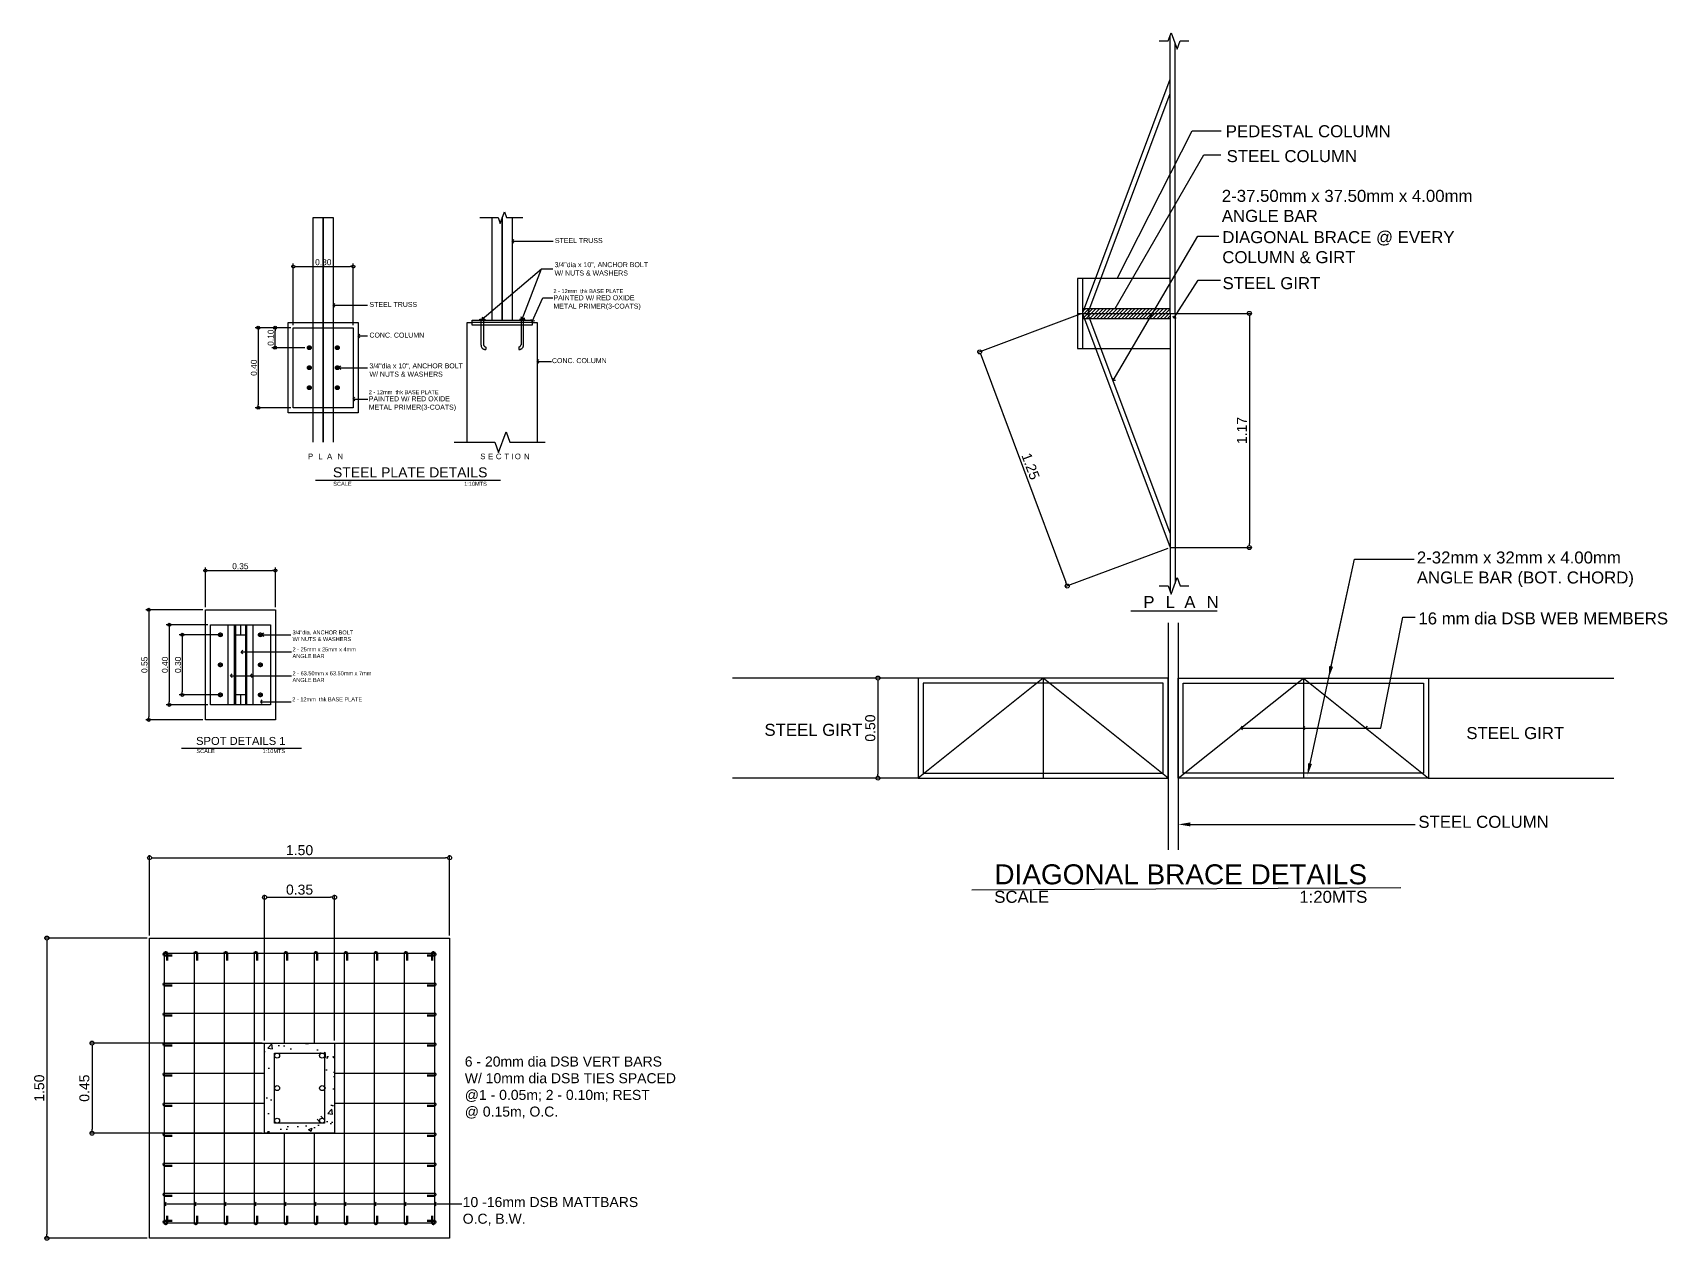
# Model space of a CAD drawing. Header units: inches. Extents: x -1369 to 1198, y -366 to 1398.
# Drawn here: x 24.79 to 32.96, y 95.15 to 101.18 of the extents above; entities that cross this region are included whole.
import ezdxf
from ezdxf import colors
from ezdxf.entities.mleader import LeaderData, LeaderLine
from ezdxf.math import Vec2, Vec3

# ---------------------------------------------------------------- set-up
doc = ezdxf.new("R2010")
doc.units = ezdxf.units.IN
doc.header["$MEASUREMENT"] = 0
doc.linetypes.add('HIDDEN', pattern=[0.375, 0.25, -0.125])
doc.layers.add('cent', color=3, linetype='Continuous')
doc.layers.add('dim', color=8, linetype='Continuous')
doc.styles.get("Standard").update_dxf_attribs({"font": 'arial.ttf'})
doc.dimstyles.new('10', dxfattribs={"dimtxt": 0.03, "dimasz": 0.015, "dimexe": 0.0155, "dimexo": 0.0125, "dimgap": 0.00625, "dimtad": 1, "dimzin": 0, "dimdsep": 46, "dimtxsty": 'Standard', "dimblk": 'DOTBLANK', "dimcen": 0.09, "dimclrd": 256, "dimclre": 256, "dimadec": 0, "dimazin": 0, "dimtfac": 1, "dimtix": 1, "dimtofl": 0, "dimtmove": 0, "dimatfit": 3, "dimfxl": 1, "dimtolj": 1, "dimtzin": 0, "dimlwd": -1, "dimlwe": -1, "dimarcsym": 0})
doc.dimstyles.new('20', dxfattribs={"dimtxt": 0.05, "dimasz": 0.02, "dimexe": 0.013, "dimexo": 0.0125, "dimgap": 0.0125, "dimtad": 1, "dimzin": 0, "dimdsep": 46, "dimtxsty": 'Standard', "dimblk": 'DOTBLANK', "dimcen": 0.09, "dimclrd": 256, "dimclre": 256, "dimadec": 0, "dimazin": 0, "dimtfac": 1, "dimtix": 1, "dimtofl": 0, "dimtmove": 0, "dimatfit": 3, "dimfxl": 1, "dimtolj": 1, "dimtzin": 0, "dimlwd": -1, "dimlwe": -1, "dimarcsym": 0})

# ---------------------------------------------------------------- blocks, each defined once
blk = doc.blocks.new('_DotBlank')
at = {"color": 0, "linetype": 'ByBlock', "lineweight": -2}
blk.add_line((-0.5, 0), (-1, 0), dxfattribs=at)
blk.add_circle((0, 0), 0.5, dxfattribs=at)
blk = doc.blocks.new('*D40')
at = {"layer": 'Defpoints', "color": 0, "transparency": 16777216}
for p in [(30.0375, 99.7768), (30.475, 98.6068), (29.9607, 98.4145)]:
    blk.add_point(p, dxfattribs=at)
at = {"layer": 'dim', "transparency": 16777216}
for p, q in [((30.0258, 99.7725), (29.511, 99.58)), ((29.5302, 99.5658), (29.9537, 98.4333)), ((30.4633, 98.6025), (29.9485, 98.41))]:
    blk.add_line(p, q, dxfattribs=at)
at = {"layer": 'dim', "transparency": 16777216, "xscale": 0.02, "yscale": 0.02, "zscale": 0.02}
for p, rotation in [((29.5232, 99.5845), 110.5023598012225), ((29.9607, 98.4145), 290.5023598012225)]:
    blk.add_blockref('_DotBlank', p, dxfattribs=dict(at, rotation=rotation))
at = {"layer": 'dim', "color": 0, "transparency": 16777216, "insert": (29.7776, 99.0128), "char_height": 0.05, "attachment_point": 5, "rotation": 290.50236}
blk.add_mtext('\\A1;1.25', dxfattribs=at)
blk = doc.blocks.new('*D41')
at = {"layer": 'Defpoints', "color": 0, "transparency": 16777216}
for p in [(30.4625, 99.7768), (30.4625, 98.6068), (30.8713, 98.6068)]:
    blk.add_point(p, dxfattribs=at)
at = {"layer": 'dim', "transparency": 16777216}
for p, q in [((30.475, 99.7768), (30.8843, 99.7768)), ((30.8713, 99.7568), (30.8713, 98.6268)), ((30.475, 98.6068), (30.8843, 98.6068))]:
    blk.add_line(p, q, dxfattribs=at)
at = {"layer": 'dim', "transparency": 16777216, "xscale": 0.02, "yscale": 0.02, "zscale": 0.02}
for p, rotation in [((30.8713, 99.7768), 90), ((30.8713, 98.6068), 270)]:
    blk.add_blockref('_DotBlank', p, dxfattribs=dict(at, rotation=rotation))
at = {"layer": 'dim', "color": 0, "transparency": 16777216, "insert": (30.8337, 99.1918), "char_height": 0.05, "attachment_point": 5, "rotation": 90}
blk.add_mtext('\\A1;1.17', dxfattribs=at)
blk = doc.blocks.new('*D42')
at = {"layer": 'Defpoints', "color": 0, "transparency": 16777216}
for p in [(29.216, 97.9549), (29.0142, 97.4549), (29.216, 97.4549)]:
    blk.add_point(p, dxfattribs=at)
at = {"layer": 'dim', "transparency": 16777216}
for p, q in [((29.2035, 97.9549), (29.0012, 97.9549)), ((29.0142, 97.9349), (29.0142, 97.4749)), ((29.2035, 97.4549), (29.0012, 97.4549))]:
    blk.add_line(p, q, dxfattribs=at)
at = {"layer": 'dim', "transparency": 16777216, "xscale": 0.02, "yscale": 0.02, "zscale": 0.02}
for p, rotation in [((29.0142, 97.9549), 90), ((29.0142, 97.4549), 270)]:
    blk.add_blockref('_DotBlank', p, dxfattribs=dict(at, rotation=rotation))
at = {"layer": 'dim', "color": 0, "transparency": 16777216, "insert": (28.9762, 97.7049), "char_height": 0.05, "attachment_point": 5, "rotation": 90}
blk.add_mtext('\\A1;0.50', dxfattribs=at)
blk = doc.blocks.new('*D426')
at = {"layer": 'Defpoints', "color": 0, "transparency": 16777216}
for p in [(25.6523, 98.296), (25.3696, 97.746), (25.6523, 97.746)]:
    blk.add_point(p, dxfattribs=at)
at = {"layer": 'dim', "transparency": 16777216}
for p, q in [((25.6398, 98.296), (25.3541, 98.296)), ((25.3696, 98.281), (25.3696, 97.761)), ((25.6398, 97.746), (25.3541, 97.746))]:
    blk.add_line(p, q, dxfattribs=at)
at = {"layer": 'dim', "transparency": 16777216, "xscale": 0.015, "yscale": 0.015, "zscale": 0.015}
for p, rotation in [((25.3696, 98.296), 90), ((25.3696, 97.746), 270)]:
    blk.add_blockref('_DotBlank', p, dxfattribs=dict(at, rotation=rotation))
at = {"layer": 'dim', "color": 0, "transparency": 16777216, "insert": (25.348, 98.021), "char_height": 0.03, "attachment_point": 5, "rotation": 90}
blk.add_mtext('\\A1;0.55', dxfattribs=at)
blk = doc.blocks.new('*D427')
at = {"layer": 'Defpoints', "color": 0, "transparency": 16777216}
for p in [(25.6773, 98.221), (25.4716, 97.821), (25.6773, 97.821)]:
    blk.add_point(p, dxfattribs=at)
at = {"layer": 'dim', "transparency": 16777216}
for p, q in [((25.6648, 98.221), (25.4561, 98.221)), ((25.4716, 98.206), (25.4716, 97.836)), ((25.6648, 97.821), (25.4561, 97.821))]:
    blk.add_line(p, q, dxfattribs=at)
at = {"layer": 'dim', "transparency": 16777216, "xscale": 0.015, "yscale": 0.015, "zscale": 0.015}
for p, rotation in [((25.4716, 98.221), 90), ((25.4716, 97.821), 270)]:
    blk.add_blockref('_DotBlank', p, dxfattribs=dict(at, rotation=rotation))
at = {"layer": 'dim', "color": 0, "transparency": 16777216, "insert": (25.4501, 98.021), "char_height": 0.03, "attachment_point": 5, "rotation": 90}
blk.add_mtext('\\A1;0.40', dxfattribs=at)
blk = doc.blocks.new('*D425')
at = {"layer": 'Defpoints', "color": 0, "transparency": 16777216}
for p in [(25.7273, 98.171), (25.537, 97.871), (25.7273, 97.871)]:
    blk.add_point(p, dxfattribs=at)
at = {"layer": 'dim', "transparency": 16777216}
for p, q in [((25.7148, 98.171), (25.5215, 98.171)), ((25.537, 98.156), (25.537, 97.886)), ((25.7148, 97.871), (25.5215, 97.871))]:
    blk.add_line(p, q, dxfattribs=at)
at = {"layer": 'dim', "transparency": 16777216, "xscale": 0.015, "yscale": 0.015, "zscale": 0.015}
for p, rotation in [((25.537, 98.171), 90), ((25.537, 97.871), 270)]:
    blk.add_blockref('_DotBlank', p, dxfattribs=dict(at, rotation=rotation))
at = {"layer": 'dim', "color": 0, "transparency": 16777216, "insert": (25.5155, 98.021), "char_height": 0.03, "attachment_point": 5, "rotation": 90}
blk.add_mtext('\\A1;0.30', dxfattribs=at)
blk = doc.blocks.new('*D428')
at = {"layer": 'Defpoints', "color": 0, "transparency": 16777216}
for p in [(26.0023, 98.4921), (25.6523, 98.296), (26.0023, 98.296)]:
    blk.add_point(p, dxfattribs=at)
at = {"layer": 'dim', "transparency": 16777216}
for p, q in [((25.6523, 98.3085), (25.6523, 98.5076)), ((25.6673, 98.4921), (25.9873, 98.4921)), ((26.0023, 98.3085), (26.0023, 98.5076))]:
    blk.add_line(p, q, dxfattribs=at)
at = {"layer": 'dim', "transparency": 16777216, "xscale": 0.015, "yscale": 0.015, "zscale": 0.015, "rotation": 180}
blk.add_blockref('_DotBlank', (25.6523, 98.4921), dxfattribs=at)
at = {"layer": 'dim', "transparency": 16777216, "xscale": 0.015, "yscale": 0.015, "zscale": 0.015}
blk.add_blockref('_DotBlank', (26.0023, 98.4921), dxfattribs=at)
at = {"layer": 'dim', "color": 0, "transparency": 16777216, "insert": (25.8273, 98.5136), "char_height": 0.03, "attachment_point": 5}
blk.add_mtext('\\A1;0.35', dxfattribs=at)
blk = doc.blocks.new('H')
at = {"lineweight": 50}
blk.add_line((15.1295, 122.9522), (15.1295, 122.9147), dxfattribs=at)
blk.add_arc((15.1232, 122.9508), 0.00641, 12.86782, 167.13218, dxfattribs=at)
blk = doc.blocks.new('*D471')
at = {"layer": 'Defpoints', "color": 0, "transparency": 16777216}
for p in [(26.8732, 97.0568), (25.3732, 96.656), (26.8732, 96.656)]:
    blk.add_point(p, dxfattribs=at)
at = {"layer": 'dim', "transparency": 16777216}
for p, q in [((25.3732, 96.6685), (25.3732, 97.0698)), ((25.3932, 97.0568), (26.8532, 97.0568)), ((26.8732, 96.6685), (26.8732, 97.0698))]:
    blk.add_line(p, q, dxfattribs=at)
at = {"layer": 'dim', "transparency": 16777216, "xscale": 0.02, "yscale": 0.02, "zscale": 0.02, "rotation": 180}
blk.add_blockref('_DotBlank', (25.3732, 97.0568), dxfattribs=at)
at = {"layer": 'dim', "transparency": 16777216, "xscale": 0.02, "yscale": 0.02, "zscale": 0.02}
blk.add_blockref('_DotBlank', (26.8732, 97.0568), dxfattribs=at)
at = {"layer": 'dim', "color": 0, "transparency": 16777216, "insert": (26.1232, 97.0948), "char_height": 0.05, "attachment_point": 5}
blk.add_mtext('\\A1;1.50', dxfattribs=at)
blk = doc.blocks.new('*D472')
at = {"layer": 'Defpoints', "color": 0, "transparency": 16777216}
for p in [(25.3732, 96.656), (24.86, 95.156), (25.3732, 95.156)]:
    blk.add_point(p, dxfattribs=at)
at = {"layer": 'dim', "transparency": 16777216}
for p, q in [((25.3607, 96.656), (24.847, 96.656)), ((24.86, 96.636), (24.86, 95.176)), ((25.3607, 95.156), (24.847, 95.156))]:
    blk.add_line(p, q, dxfattribs=at)
at = {"layer": 'dim', "transparency": 16777216, "xscale": 0.02, "yscale": 0.02, "zscale": 0.02}
for p, rotation in [((24.86, 96.656), 90), ((24.86, 95.156), 270)]:
    blk.add_blockref('_DotBlank', p, dxfattribs=dict(at, rotation=rotation))
at = {"layer": 'dim', "color": 0, "transparency": 16777216, "insert": (24.8219, 95.906), "char_height": 0.05, "attachment_point": 5, "rotation": 90}
blk.add_mtext('\\A1;1.50', dxfattribs=at)
blk = doc.blocks.new('*D473')
at = {"layer": 'Defpoints', "color": 0, "transparency": 16777216}
for p in [(26.2982, 96.8596), (25.9482, 96.131), (26.2982, 96.131)]:
    blk.add_point(p, dxfattribs=at)
at = {"layer": 'dim', "transparency": 16777216}
for p, q in [((25.9482, 96.1435), (25.9482, 96.8726)), ((25.9682, 96.8596), (26.2782, 96.8596)), ((26.2982, 96.1435), (26.2982, 96.8726))]:
    blk.add_line(p, q, dxfattribs=at)
at = {"layer": 'dim', "transparency": 16777216, "xscale": 0.02, "yscale": 0.02, "zscale": 0.02, "rotation": 180}
blk.add_blockref('_DotBlank', (25.9482, 96.8596), dxfattribs=at)
at = {"layer": 'dim', "transparency": 16777216, "xscale": 0.02, "yscale": 0.02, "zscale": 0.02}
blk.add_blockref('_DotBlank', (26.2982, 96.8596), dxfattribs=at)
at = {"layer": 'dim', "color": 0, "transparency": 16777216, "insert": (26.1232, 96.8976), "char_height": 0.05, "attachment_point": 5}
blk.add_mtext('\\A1;0.35', dxfattribs=at)
blk = doc.blocks.new('*D474')
at = {"layer": 'Defpoints', "color": 0, "transparency": 16777216}
for p in [(25.9482, 96.131), (25.0858, 95.681), (25.9482, 95.681)]:
    blk.add_point(p, dxfattribs=at)
at = {"layer": 'dim', "transparency": 16777216}
for p, q in [((25.9357, 96.131), (25.0728, 96.131)), ((25.0858, 96.111), (25.0858, 95.701)), ((25.9357, 95.681), (25.0728, 95.681))]:
    blk.add_line(p, q, dxfattribs=at)
at = {"layer": 'dim', "transparency": 16777216, "xscale": 0.02, "yscale": 0.02, "zscale": 0.02}
for p, rotation in [((25.0858, 96.131), 90), ((25.0858, 95.681), 270)]:
    blk.add_blockref('_DotBlank', p, dxfattribs=dict(at, rotation=rotation))
at = {"layer": 'dim', "color": 0, "transparency": 16777216, "insert": (25.0477, 95.906), "char_height": 0.05, "attachment_point": 5, "rotation": 90}
blk.add_mtext('\\A1;0.45', dxfattribs=at)
blk = doc.blocks.new('*D476')
at = {"layer": 'Defpoints', "color": 0, "transparency": 16777216}
for p in [(26.0918, 99.7054), (25.9165, 99.3054), (26.0918, 99.3054)]:
    blk.add_point(p, dxfattribs=at)
at = {"layer": 'dim', "transparency": 16777216}
for p, q in [((26.0793, 99.7054), (25.901, 99.7054)), ((25.9165, 99.6904), (25.9165, 99.3204)), ((26.0793, 99.3054), (25.901, 99.3054))]:
    blk.add_line(p, q, dxfattribs=at)
at = {"layer": 'dim', "transparency": 16777216, "xscale": 0.015, "yscale": 0.015, "zscale": 0.015}
for p, rotation in [((25.9165, 99.7054), 90), ((25.9165, 99.3054), 270)]:
    blk.add_blockref('_DotBlank', p, dxfattribs=dict(at, rotation=rotation))
at = {"layer": 'dim', "color": 0, "transparency": 16777216, "insert": (25.8949, 99.5054), "char_height": 0.03, "attachment_point": 5, "rotation": 90}
blk.add_mtext('\\A1;0.40', dxfattribs=at)
blk = doc.blocks.new('*D477')
at = {"layer": 'Defpoints', "color": 0, "transparency": 16777216}
for p in [(26.3918, 100.0108), (26.0918, 99.7054), (26.3918, 99.7054)]:
    blk.add_point(p, dxfattribs=at)
at = {"layer": 'dim', "transparency": 16777216}
for p, q in [((26.0918, 99.7179), (26.0918, 100.0263)), ((26.3918, 99.7179), (26.3918, 100.0263)), ((26.1068, 100.0108), (26.3768, 100.0108))]:
    blk.add_line(p, q, dxfattribs=at)
at = {"layer": 'dim', "transparency": 16777216, "xscale": 0.015, "yscale": 0.015, "zscale": 0.015, "rotation": 180}
blk.add_blockref('_DotBlank', (26.0918, 100.0108), dxfattribs=at)
at = {"layer": 'dim', "transparency": 16777216, "xscale": 0.015, "yscale": 0.015, "zscale": 0.015}
blk.add_blockref('_DotBlank', (26.3918, 100.0108), dxfattribs=at)
at = {"layer": 'dim', "color": 0, "transparency": 16777216, "insert": (26.2418, 100.0324), "char_height": 0.03, "attachment_point": 5}
blk.add_mtext('\\A1;0.30', dxfattribs=at)
blk = doc.blocks.new('*D478')
at = {"layer": 'Defpoints', "color": 0, "transparency": 16777216}
for p in [(26.0008, 99.7054), (26.0918, 99.7054), (26.1624, 99.6054)]:
    blk.add_point(p, dxfattribs=at)
at = {"layer": 'dim', "transparency": 16777216}
for p, q in [((26.0793, 99.7054), (25.9853, 99.7054)), ((26.0008, 99.6204), (26.0008, 99.6904)), ((26.1499, 99.6054), (25.9853, 99.6054))]:
    blk.add_line(p, q, dxfattribs=at)
at = {"layer": 'dim', "transparency": 16777216, "xscale": 0.015, "yscale": 0.015, "zscale": 0.015}
for p, rotation in [((26.0008, 99.7054), 90), ((26.0008, 99.6054), 270)]:
    blk.add_blockref('_DotBlank', p, dxfattribs=dict(at, rotation=rotation))
at = {"layer": 'dim', "color": 0, "transparency": 16777216, "insert": (25.9792, 99.6554), "char_height": 0.03, "attachment_point": 5, "rotation": 90}
blk.add_mtext('\\A1;0.10', dxfattribs=at)

msp = doc.modelspace()

# ---------------------------------------------------------------- hatches: boundary and pattern name
h = msp.add_hatch()
h.set_pattern_fill('ANSI31', color=3, scale=0.1)
h.set_pattern_definition([(45, (-0.712632, -0.525467), (-0.0088388348, 0.0088388348), [])])
h.paths.add_polyline_path([(30.3434, 99.8018), (30.0375, 99.8018), (30.0375, 99.7518), (30.3434, 99.7518)])
h.paths.add_polyline_path([(30.475, 99.8018), (30.3434, 99.8018), (30.3434, 99.7518), (30.475, 99.7518), (30.475, 99.7768)])
h.paths.add_polyline_path([(30.3976, 99.7518), (30.425, 99.7492), (30.3671, 99.7518), (30.3844, 99.7518)])
h = msp.add_hatch(color=256)
h.dxf.hatch_style = 1
edge = h.paths.add_edge_path()
edge.add_arc((26.1718, 99.6054), 0.00492, 0, 360)
h = msp.add_hatch(color=256)
h.dxf.hatch_style = 1
edge = h.paths.add_edge_path()
edge.add_arc((26.3118, 99.6054), 0.00492, 0, 360)
h = msp.add_hatch(color=256)
h.dxf.hatch_style = 1
edge = h.paths.add_edge_path()
edge.add_arc((26.1718, 99.5054), 0.00492, 0, 360)
h = msp.add_hatch(color=256)
h.dxf.hatch_style = 1
edge = h.paths.add_edge_path()
edge.add_arc((26.3118, 99.5054), 0.00492, 0, 360)
h = msp.add_hatch(color=256)
h.dxf.hatch_style = 1
edge = h.paths.add_edge_path()
edge.add_arc((26.1718, 99.4054), 0.00492, 0, 360)
h = msp.add_hatch(color=256)
h.dxf.hatch_style = 1
edge = h.paths.add_edge_path()
edge.add_arc((26.3118, 99.4054), 0.00492, 0, 360)
h = msp.add_hatch(color=256)
h.dxf.hatch_style = 1
edge = h.paths.add_edge_path()
edge.add_arc((25.7273, 98.171), 0.00492, 0, 360)
h = msp.add_hatch(color=256)
h.dxf.hatch_style = 1
edge = h.paths.add_edge_path()
edge.add_arc((25.9273, 98.171), 0.00492, 0, 360)
h = msp.add_hatch(color=256)
h.dxf.hatch_style = 1
edge = h.paths.add_edge_path()
edge.add_arc((25.7273, 98.021), 0.00492, 0, 360)
h = msp.add_hatch(color=256)
h.dxf.hatch_style = 1
edge = h.paths.add_edge_path()
edge.add_arc((25.9273, 98.021), 0.00492, 0, 360)
h = msp.add_hatch(color=256)
h.dxf.hatch_style = 1
edge = h.paths.add_edge_path()
edge.add_arc((25.7273, 97.871), 0.00492, 0, 360)
h = msp.add_hatch(color=256)
h.dxf.hatch_style = 1
edge = h.paths.add_edge_path()
edge.add_arc((25.9273, 97.871), 0.00492, 0, 360)
h = msp.add_hatch()
h.set_pattern_fill('AR-CONC', color=3, scale=0.025)
h.set_pattern_definition([(50, (0.31022, -0.96151), (0.17931505, -0.01568803), [0.01875, -0.20625]), (355, (0.31022, -0.9615), (-0.03468783, 0.18804803), [0.015, -0.165]), (100.45144, (0.32516, -0.96282), (0.1446272, 0.17236), [0.01593505, -0.17528553]), (46.1842, (0.31022, -0.9115), (0.26681033, -0.0413798), [0.028125, -0.309375]), (96.63564, (0.33245, -0.91496), (0.2336655, 0.24352965), [0.0239026, -0.26292844]), (351.18416, (0.31022, -0.9115), (0.2336655, 0.24352965), [0.0225, -0.2475]), (21, (0.33522, -0.92401), (0.14922676, -0.10065472), [0.01875, -0.20625]), (326, (0.33522, -0.924), (0.06082883, 0.1812875), [0.015, -0.165]), (71.45144, (0.34766, -0.9324), (0.2100556, 0.0806328), [0.01593505, -0.17528553]), (37.5, (0.31022, -0.96151), (0.003039964, 0.083223463), [0, -0.163, 0, -0.1675, 0, -0.165625]), (7.5, (0.31022, -0.96151), (0.065767384, 0.09860293), [0, -0.0955, 0, -0.15925, 0, -0.063125]), (327.5, (0.25447, -0.96151), (0.13345561, -0.00563872), [0, -0.0625, 0, -0.195, 0, -0.25875]), (317.5, (0.22947, -0.96151), (0.14579654, 0.02502625), [0, -0.08125, 0, -0.1295, 0, -0.18375])])
h.paths.add_polyline_path([(25.9482, 96.131), (25.9482, 95.681), (26.2982, 95.681), (26.2982, 96.131)])
h.paths.add_polyline_path([(26.2482, 96.081), (26.2482, 95.731), (25.9982, 95.731), (25.9982, 96.081)], flags=16)

# ---------------------------------------------------------------- linework, layer by layer
at = {"color": 1, "linetype": 'HIDDEN', "ltscale": 8}
for p, q in [((27.0303, 99.6174), (27.0303, 99.7424)), ((27.0428, 99.7424), (27.0428, 99.6203)), ((27.2303, 99.7424), (27.2303, 99.6203)), ((27.2428, 99.6174), (27.2428, 99.7384))]:
    msp.add_line(p, q, dxfattribs=at)
at = {"color": 7}
for p, q in [((25.4482, 96.581), (26.7982, 96.581)), ((25.4482, 95.231), (25.4482, 96.581)), ((25.5982, 95.231), (25.5982, 96.581)), ((25.7482, 95.231), (25.7482, 96.581)), ((25.8982, 95.231), (25.8982, 96.581)), ((26.0482, 96.131), (26.0482, 96.581)), ((26.1982, 96.131), (26.1982, 96.581)), ((26.3482, 95.231), (26.3482, 96.581)), ((26.4982, 95.231), (26.4982, 96.581)), ((26.6482, 95.231), (26.6482, 96.581)), ((26.7982, 96.581), (26.7982, 95.231)), ((25.4482, 96.431), (26.7982, 96.431)), ((25.4482, 96.281), (26.7982, 96.281)), ((25.4482, 96.131), (26.7982, 96.131)), ((25.4482, 95.981), (25.9482, 95.981)), ((26.2982, 95.981), (26.7982, 95.981)), ((25.4482, 95.831), (25.9482, 95.831)), ((26.2982, 95.831), (26.7982, 95.831)), ((25.4482, 95.681), (26.7982, 95.681)), ((26.0482, 95.231), (26.0482, 95.681)), ((26.1982, 95.231), (26.1982, 95.681)), ((25.4482, 95.531), (26.7982, 95.531)), ((25.4482, 95.381), (26.7982, 95.381)), ((26.7982, 95.231), (25.4482, 95.231))]:
    msp.add_line(p, q, dxfattribs=at)
at = {"color": 1, "linetype": 'Continuous'}
for points in [[(30.4199, 101.1378), (30.4651, 101.1378), (30.4801, 101.179), (30.5101, 101.0966), (30.5251, 101.1378), (30.5684, 101.1378)], [(30.4199, 98.4159), (30.4651, 98.4159), (30.4801, 98.3747), (30.5101, 98.4571), (30.5251, 98.4159), (30.5684, 98.4159)]]:
    msp.add_lwpolyline(points, dxfattribs=at)
for points in [[(30.475, 99.7768), (30.475, 101.165)], [(30.5, 99.7768), (30.5, 101.1244)], [(30.0375, 99.7768), (30.475, 100.9468)], [(30.0125, 99.7768), (30.475, 99.7768)], [(30.0375, 99.8018), (30.475, 99.8018)], [(30.0375, 99.8018), (30.0375, 99.7518)], [(30.0375, 99.7768), (30.475, 98.6068)], [(30.4375, 99.7768), (30.475, 99.7768)], [(30.475, 99.7768), (30.475, 98.3887)], [(30.5, 99.7768), (30.5, 98.4293)], [(30.0375, 99.7518), (30.475, 99.7518)], [(25.7648, 98.221), (25.7648, 97.821)], [(25.8023, 98.221), (25.8023, 97.821)], [(25.8523, 98.221), (25.8523, 97.821)], [(25.8898, 98.221), (25.8898, 97.821)], [(30.466, 98.23), (30.466, 97.0968)], [(30.516, 98.23), (30.516, 97.0968)], [(30.466, 97.9549), (29.216, 97.9549), (29.216, 97.4549), (30.466, 97.4549), (30.466, 97.9549)], [(30.466, 97.4549), (29.841, 97.9549), (29.216, 97.4549)], [(29.841, 97.9549), (29.841, 97.4549)], [(30.516, 97.9549), (31.766, 97.9549), (31.766, 97.4549), (30.516, 97.4549), (30.516, 97.9549)], [(30.516, 97.4549), (31.141, 97.9549), (31.766, 97.4549)], [(31.141, 97.9549), (31.141, 97.4549)]]:
    msp.add_lwpolyline(points)
at = {"color": 1}
for points in [[(30.475, 98.6782), (30.0642, 99.7768), (30.475, 100.8755)], [(27.194, 100.1278), (27.1865, 100.137), (27.194, 100.1461)], [(27.3327, 99.9986), (27.3893, 99.9986)], [(26.2993, 99.8084), (26.2918, 99.8175), (26.2993, 99.8266)], [(26.1918, 99.2804), (26.0668, 99.2804), (26.0668, 99.7304), (26.1918, 99.7304)], [(26.1918, 99.7304), (26.4168, 99.7304), (26.4168, 99.2804), (26.1918, 99.2804)], [(26.9615, 99.1331), (26.9615, 99.7304), (26.9865, 99.7304)], [(27.0474, 99.7441), (27.0365, 99.7487), (27.0389, 99.7602)], [(27.2477, 99.7523), (27.2365, 99.7487), (27.2308, 99.759)], [(27.2979, 99.7395), (27.2865, 99.7364), (27.2812, 99.747)], [(27.2865, 99.7304), (27.3115, 99.7304), (27.3115, 99.1331)], [(26.4243, 99.6553), (26.4168, 99.6644), (26.4243, 99.6735)], [(27.319, 99.5278), (27.3115, 99.5369), (27.319, 99.5461)], [(26.3287, 99.4963), (26.3212, 99.5054), (26.3287, 99.5145)], [(30.2014, 99.4408), (30.1896, 99.4416), (30.1881, 99.4533)], [(26.3993, 99.3395), (26.3918, 99.3486), (26.3993, 99.3577)], [(26.2022, 98.9431), (27.1284, 98.9431)], [(25.796, 98.221), (25.796, 97.821)], [(25.8273, 98.221), (25.8273, 98.171)], [(25.8585, 98.221), (25.8585, 97.821)], [(30.278, 98.2906), (30.7094, 98.2906)], [(30.8285, 97.7049), (31.5288, 97.7049), (31.6385, 98.2594), (31.6993, 98.2594)], [(25.8023, 98.171), (25.8523, 98.171)], [(25.9441, 98.1619), (25.9366, 98.171), (25.9441, 98.1802)], [(25.8388, 98.0766), (25.8313, 98.0857), (25.8388, 98.0948)], [(25.7861, 97.9571), (25.7786, 97.9662), (25.7861, 97.9754)], [(25.8861, 97.9571), (25.8786, 97.9662), (25.8861, 97.9754)], [(25.8523, 97.871), (25.8023, 97.871)], [(25.8273, 97.871), (25.8273, 97.821)], [(25.9369, 97.8272), (25.9294, 97.8364), (25.9369, 97.8455)], [(30.836, 97.6958), (30.8285, 97.7049), (30.836, 97.714)], [(31.1485, 97.6958), (31.141, 97.7049), (31.1485, 97.714)], [(31.461, 97.6958), (31.4535, 97.7049), (31.461, 97.714)], [(25.5333, 97.6053), (26.1332, 97.6053)], [(29.4837, 96.8974), (31.6288, 96.9083)], [(25.4557, 95.3184), (25.4482, 95.3276), (25.4557, 95.3367)], [(25.4482, 95.3276), (26.9336, 95.3276)], [(25.6057, 95.3184), (25.5982, 95.3276), (25.6057, 95.3367)], [(25.7557, 95.3184), (25.7482, 95.3276), (25.7557, 95.3367)], [(25.9057, 95.3184), (25.8982, 95.3276), (25.9057, 95.3367)], [(26.0557, 95.3184), (26.0482, 95.3276), (26.0557, 95.3367)], [(26.2057, 95.3184), (26.1982, 95.3276), (26.2057, 95.3367)], [(26.3557, 95.3184), (26.3482, 95.3276), (26.3557, 95.3367)], [(26.5057, 95.3184), (26.4982, 95.3276), (26.5057, 95.3367)], [(26.6557, 95.3184), (26.6482, 95.3276), (26.6557, 95.3367)], [(26.8057, 95.3184), (26.7982, 95.3276), (26.8057, 95.3367)]]:
    msp.add_lwpolyline(points, dxfattribs=at)
at = {"color": 8}
for points in [[(30.2105, 99.9518), (30.5844, 100.6887), (30.7306, 100.6887)], [(30.2003, 99.8018), (30.6431, 100.5693), (30.7292, 100.5693)], [(30.1897, 99.4412), (30.6134, 100.1628), (30.7184, 100.1628)], [(30.493, 99.7521), (30.6148, 99.9427), (30.7272, 99.9427)], [(30.5048, 99.7529), (30.493, 99.7521), (30.49, 99.7635)]]:
    msp.add_lwpolyline(points, dxfattribs=at)
at = {"color": 8, "linetype": 'Continuous'}
for points in [[(27.024, 100.2554), (27.1152, 100.2554), (27.1259, 100.2262), (27.1472, 100.2847), (27.1578, 100.2554), (27.2389, 100.2554)], [(26.8963, 99.1331), (27.0992, 99.1331), (27.1179, 99.0818), (27.1552, 99.1843), (27.1738, 99.1331), (27.3502, 99.1331)]]:
    msp.add_lwpolyline(points, dxfattribs=at)
at = {"color": 8, "linetype": 'HIDDEN', "ltscale": 10}
for points in [[(26.1918, 99.1331), (26.1918, 100.2554), (26.2418, 100.2554), (26.2418, 99.1331)], [(26.2418, 99.1331), (26.2418, 100.2554), (26.2918, 100.2554), (26.2918, 99.1331)]]:
    msp.add_lwpolyline(points, dxfattribs=at)
at = {"color": 8, "linetype": 'Continuous', "ltscale": 10}
for points in [[(27.0865, 99.7424), (27.0865, 100.2554)], [(27.1365, 100.2554), (27.1365, 99.7424)], [(27.1365, 99.7424), (27.1365, 100.2554)], [(27.1865, 100.2554), (27.1865, 99.7424)]]:
    msp.add_lwpolyline(points, dxfattribs=at)
at = {"color": 1, "linetype": 'ByBlock', "lineweight": -2}
for points in [[(27.1865, 100.137), (27.3906, 100.137)], [(27.0365, 99.7487), (27.3327, 99.9986)], [(27.2365, 99.7487), (27.3327, 99.9986)], [(27.2865, 99.7364), (27.3395, 99.855), (27.3893, 99.855)], [(26.2918, 99.8175), (26.4635, 99.8175)], [(26.4168, 99.6644), (26.4635, 99.6644)], [(27.3115, 99.5369), (27.3821, 99.5369)], [(26.3212, 99.5054), (26.4635, 99.5054)], [(26.3918, 99.3486), (26.464, 99.3486)], [(25.9366, 98.171), (26.079, 98.171)], [(25.8313, 98.0857), (26.0828, 98.0857)], [(25.7786, 97.9662), (26.0828, 97.9662)], [(25.9294, 97.8364), (26.0815, 97.8364)]]:
    msp.add_lwpolyline(points, dxfattribs=at)
at = {"color": 3}
for points in [[(30.475, 99.9518), (30.0125, 99.9518), (30.0125, 99.6018), (30.4625, 99.6018)], [(30.475, 99.9518), (30.0375, 99.9518), (30.0375, 99.6018), (30.475, 99.6018)]]:
    msp.add_lwpolyline(points, dxfattribs=at)
for points in [[(26.0918, 99.7054), (26.3918, 99.7054), (26.3918, 99.3054), (26.0918, 99.3054)], [(25.6773, 98.221), (25.9773, 98.221), (25.9773, 97.821), (25.6773, 97.821)]]:
    msp.add_lwpolyline(points, close=True)
at = {"color": 7}
for points in [[(26.9865, 99.7304), (26.9865, 99.7424), (27.2865, 99.7424), (27.2865, 99.7304), (26.9865, 99.7304)], [(26.2112, 95.7503), (26.2263, 95.7352)], [(26.23, 95.7668), (26.2451, 95.7517)]]:
    msp.add_lwpolyline(points, dxfattribs=at)
at = {"color": 7, "linetype": 'HIDDEN', "ltscale": 8}
msp.add_lwpolyline([(27.2865, 99.7304), (27.2865, 99.7184), (26.9865, 99.7184), (26.9865, 99.7304)], dxfattribs=at)
at = {"color": 1, "ltscale": 0.5}
for points in [[(27.024, 99.7487), (27.049, 99.7487), (27.049, 99.7424), (27.024, 99.7424), (27.024, 99.7487)], [(27.249, 99.7487), (27.224, 99.7487), (27.224, 99.7424), (27.249, 99.7424), (27.249, 99.7487)]]:
    msp.add_lwpolyline(points, dxfattribs=at)
at = {"color": 1, "linetype": 'HIDDEN', "ltscale": 8}
for points in [[(27.0543, 99.6081), (27.0543, 99.5961)], [(27.2187, 99.6081), (27.2187, 99.5961)]]:
    msp.add_lwpolyline(points, dxfattribs=at)
at = {"color": 1}
for points in [[(25.6523, 98.296), (26.0023, 98.296), (26.0023, 97.746), (25.6523, 97.746)], [(30.441, 97.9299), (29.241, 97.9299), (29.241, 97.4799), (30.441, 97.4799)], [(30.541, 97.9299), (31.741, 97.9299), (31.741, 97.4799), (30.541, 97.4799)], [(25.3732, 96.656), (26.8732, 96.656), (26.8732, 95.156), (25.3732, 95.156)], [(25.9482, 96.131), (26.2982, 96.131), (26.2982, 95.681), (25.9482, 95.681)]]:
    msp.add_lwpolyline(points, close=True, dxfattribs=at)
at = {"color": 1, "linetype": 'HIDDEN', "ltscale": 10}
for points in [[(29.216, 97.9549), (28.2882, 97.9549)], [(31.766, 97.9549), (32.6938, 97.9549)], [(29.216, 97.4549), (28.2882, 97.4549)], [(31.766, 97.4549), (32.6938, 97.4549)]]:
    msp.add_lwpolyline(points, dxfattribs=at)
at = {"color": 7}
msp.add_lwpolyline([(25.9982, 96.081), (26.2482, 96.081), (26.2482, 95.731), (25.9982, 95.731)], close=True, dxfattribs=at)
at = {"color": 1, "linetype": 'HIDDEN'}
for centre in [(26.1718, 99.6054), (26.3118, 99.6054), (26.1718, 99.5054), (26.3118, 99.5054), (26.1718, 99.4054), (26.3118, 99.4054), (25.7273, 98.171), (25.9273, 98.171), (25.7273, 98.021), (25.9273, 98.021), (25.7273, 97.871), (25.9273, 97.871)]:
    msp.add_circle(centre, 0.00937, dxfattribs=at)
for centre in [(26.1718, 99.6054), (26.3118, 99.6054), (26.1718, 99.5054), (26.3118, 99.5054), (26.1718, 99.4054), (26.3118, 99.4054), (25.7273, 98.171), (25.9273, 98.171), (25.7273, 98.021), (25.9273, 98.021), (25.7273, 97.871), (25.9273, 97.871)]:
    msp.add_circle(centre, 0.00492)
at = {"color": 7}
for centre in [(26.0107, 96.0685), (26.2357, 96.0685), (26.0107, 95.906), (26.2357, 95.906), (26.0107, 95.7435), (26.2357, 95.7435)]:
    msp.add_circle(centre, 0.0125, dxfattribs=at)
at = {"color": 1, "linetype": 'HIDDEN', "ltscale": 8}
for centre, radius, start, end in [((27.0533, 99.6191), 0.0231, 184.21657, 272.65753), ((27.0586, 99.6238), 0.0162, 192.46255, 254.6777), ((27.2144, 99.6238), 0.0162, 285.3223, 347.53745), ((27.2198, 99.6191), 0.0231, 267.34247, 355.78343)]:
    msp.add_arc(centre, radius, start, end, dxfattribs=at)
for p in [(26.1718, 99.6054), (26.3118, 99.6054), (26.1718, 99.5054), (26.1718, 99.5054), (26.3118, 99.5054), (26.3118, 99.5054), (26.1718, 99.4054), (26.1718, 99.4054), (26.3118, 99.4054), (26.3118, 99.4054), (25.5982, 96.581), (25.7482, 96.581), (25.8982, 96.581), (26.0482, 96.581), (26.1982, 96.581), (26.3482, 96.581), (26.4982, 96.581), (26.6482, 96.581), (25.4482, 96.431), (25.4482, 96.281), (25.4482, 96.131), (25.4482, 95.981), (25.4482, 95.831), (25.4482, 95.681), (25.4482, 95.531), (25.4482, 95.381)]:
    msp.add_point(p)
at = {"layer": 'cent'}
msp.add_lwpolyline([(30.0375, 99.7768), (30.4375, 99.7768)], dxfattribs=at)

# ---------------------------------------------------------------- block references
for p in [(10.3312, -26.3712), (10.4812, -26.3712), (10.6312, -26.3712), (10.7812, -26.3712), (10.9312, -26.3712), (11.0812, -26.3712), (11.2312, -26.3712), (11.3812, -26.3712), (11.5312, -26.3712)]:
    msp.add_blockref('H', p)
at = {"xscale": -1}
msp.add_blockref('H', (41.9152, -26.3712), dxfattribs=at)
for p, rotation in [((148.4004, 111.698), 90), ((148.4004, 111.548), 90), ((148.4004, 111.398), 90), ((148.4004, 111.248), 90), ((148.4004, 111.098), 90), ((148.4004, 110.948), 90), ((148.4004, 110.798), 90), ((148.4004, 110.648), 90), ((148.4004, 110.498), 90), ((10.3312, 218.1832), 180), ((10.4812, 218.1832), 180), ((10.6312, 218.1832), 180), ((10.7812, 218.1832), 180), ((10.9312, 218.1832), 180), ((11.0812, 218.1832), 180), ((11.2312, 218.1832), 180), ((11.3812, 218.1832), 180), ((11.5312, 218.1832), 180), ((-96.154, 80.114), 270)]:
    msp.add_blockref('H', p, dxfattribs=dict(at, rotation=rotation))
for p, rotation in [((-96.154, 111.698), 270), ((-96.154, 111.548), 270), ((-96.154, 111.398), 270), ((-96.154, 111.248), 270), ((-96.154, 111.098), 270), ((-96.154, 110.948), 270), ((-96.154, 110.798), 270), ((-96.154, 110.648), 270), ((-96.154, 110.498), 270), ((148.4004, 80.114), 90), ((41.9152, 218.1832), 180)]:
    msp.add_blockref('H', p, dxfattribs=dict(rotation=rotation))

# ---------------------------------------------------------------- texts
at = {"attachment_point": 1}
for s, insert, char_height in [('\\A1;{\\H1x;PEDESTAL COLUMN}', (30.7532, 100.7168), 0.06), ('\\A1;STEEL COLUMN', (30.7576, 100.5926), 0.06), ('{\\C7;2-37.50mm x 37.50mm x 4.00mm \\PANGLE BAR }', (30.7335, 100.3939), 0.06), ('\\A1;DIAGONAL BRACE @ EVERY \\PCOLUMN & GIRT', (30.7358, 100.1877), 0.06), ('\\A1;STEEL GIRT', (30.737, 99.9578), 0.06), ('\\A1;SCALE', (26.2916, 98.9354), 0.02), ('\\A1;1:10MTS', (26.9458, 98.9354), 0.02), ('\\A1;16 mm dia DSB WEB MEMBERS', (31.7161, 98.2829), 0.06), ('\\A1;STEEL GIRT', (28.4471, 97.7262), 0.06), ('\\A1;STEEL GIRT', (31.9559, 97.7101), 0.06), ('\\A1;SCALE', (25.6076, 97.6), 0.02), ('\\A1;1:10MTS', (25.9379, 97.6), 0.02), ('\\A1;STEEL COLUMN', (31.7161, 97.2666), 0.06), ('\\A1;SCALE', (29.5958, 96.892), 0.06), ('\\A1;1:20MTS', (31.1207, 96.892), 0.06)]:
    msp.add_mtext(s, dxfattribs=dict(at, insert=insert, char_height=char_height))
at = {"color": 1, "attachment_point": 1}
for s, insert, char_height in [('\\A1;{\\C7;STEEL TRUSS}', (27.3996, 100.1533), 0.025), ('\\A1;{\\C7;3/4"dia x 10", ANCHOR BOLT \\PW/ NUTS & WASHERS}', (27.3978, 100.0327), 0.025), ('\\A1;{\\C7;2 - 12mm  thk BASE PLATE}', (27.3922, 99.8978), 0.02), ('\\A1;{\\C7;PAINTED W/ RED OXIDE \\PMETAL PRIMER(3-COATS)}', (27.3922, 99.8672), 0.025), ('\\A1;{\\C7;STEEL TRUSS}', (26.4725, 99.8338), 0.025), ('\\A1;{\\C7;CONC. COLUMN}', (26.4725, 99.6807), 0.025), ('\\A1;{\\C7;3/4"dia x 10", ANCHOR BOLT \\PW/ NUTS & WASHERS}', (26.4725, 99.5273), 0.025), ('\\A1;{\\C7;CONC. COLUMN}', (27.3849, 99.5533), 0.025), ('\\A1;{\\C7;2 - 12mm  thk BASE PLATE}', (26.4691, 99.393), 0.02), ('\\A1;{\\C7;PAINTED W/ RED OXIDE \\PMETAL PRIMER(3-COATS)}', (26.4691, 99.3625), 0.025), ('\\A1;{\\C7;3/4"dia, ANCHOR BOLT \\PW/ NUTS & WASHERS}', (26.0879, 98.1929), 0.02), ('\\A1;{\\C7;2 - 25mm x 25mm x 4mm \\PANGLE BAR}', (26.0879, 98.1081), 0.02), ('\\A1;{\\C7;2 - 63.50mm x 63.50mm x 7mm \\PANGLE BAR}', (26.0879, 97.9886), 0.02), ('\\A1;{\\C7;2 - 12mm  thk BASE PLATE}', (26.0867, 97.8587), 0.02)]:
    msp.add_mtext(s, dxfattribs=dict(at, insert=insert, char_height=char_height))
at = {"attachment_point": 1}
for s, width, insert, char_height in [('{\\T2;PLAN}', 0.179766, (26.1648, 99.0763), 0.028), ('{\\T1.5;SECTION}', 0.179766, (27.0263, 99.0763), 0.028), ('STEEL PLATE DETAILS', 0.993734, (26.2899, 99.0075), 0.05), ('{\\T2;PLAN}', 0.232909, (30.3409, 98.3645), 0.06), ('SPOT DETAILS 1', 0.685982, (25.6059, 97.6607), 0.04), ('DIAGONAL BRACE DETAILS', 1.967523, (29.5965, 97.0243), 0.1)]:
    msp.add_mtext_dynamic_manual_height_columns(s, width=width, gutter_width=1, heights=[0], dxfattribs=dict(at, insert=insert, char_height=char_height))
at = {"char_height": 0.05, "attachment_point": 1}
for s, insert, width in [('{\\C7;6 - 20mm dia DSB VERT BARS W/ 10mm dia DSB TIES SPACED @1 - 0.05m; 2 - 0.10m; REST \\P@ 0.15m, O.C.}', (26.9491, 96.0641), 1.062568), ('{\\C7;10 -16mm DSB MATTBARS O.C, B.W.}', (26.9388, 95.362), 0.917712)]:
    msp.add_mtext(s, dxfattribs=dict(at, insert=insert, width=width))

# ---------------------------------------------------------------- dimensions: what is measured, and where the dimension line sits
at = {"layer": 'dim', "color": 0}
for base, p1, p2, dimstyle, picture, middle in [((26.3918, 100.0108), (26.0918, 99.7054), (26.3918, 99.7054), '10', '*D477', (26.2418, 100.0324)), ((26.0023, 98.4921), (25.6523, 98.296), (26.0023, 98.296), '10', '*D428', (25.8273, 98.5136)), ((26.8732, 97.0568), (25.3732, 96.656), (26.8732, 96.656), '20', '*D471', (26.1232, 97.0948)), ((26.2982, 96.8596), (25.9482, 96.131), (26.2982, 96.131), '20', '*D473', (26.1232, 96.8976))]:
    dim = msp.add_linear_dim(base=base, p1=p1, p2=p2, dimstyle=dimstyle, dxfattribs=at)
    dim.commit()
    dim.dimension.update_dxf_attribs({"geometry": picture, "text_midpoint": middle})
dim = msp.add_aligned_dim(p1=(30.0375, 99.7768), p2=(30.475, 98.6068), distance=-0.5491, text='1.25', dimstyle='20', dxfattribs=at)
dim.commit()
dim.dimension.update_dxf_attribs({"geometry": '*D40', "text_midpoint": (29.7776, 99.0128)})
for base, p1, p2, dimstyle, picture, middle in [((30.8713, 98.6068), (30.4625, 99.7768), (30.4625, 98.6068), '20', '*D41', (30.8337, 99.1918)), ((25.9165, 99.3054), (26.0918, 99.7054), (26.0918, 99.3054), '10', '*D476', (25.8949, 99.5054)), ((26.0008, 99.7054), (26.1624, 99.6054), (26.0918, 99.7054), '10', '*D478', (25.9792, 99.6554)), ((25.3696, 97.746), (25.6523, 98.296), (25.6523, 97.746), '10', '*D426', (25.348, 98.021)), ((25.4716, 97.821), (25.6773, 98.221), (25.6773, 97.821), '10', '*D427', (25.4501, 98.021)), ((25.537, 97.871), (25.7273, 98.171), (25.7273, 97.871), '10', '*D425', (25.5155, 98.021)), ((29.0142, 97.4549), (29.216, 97.9549), (29.216, 97.4549), '20', '*D42', (28.9762, 97.7049)), ((24.86, 95.156), (25.3732, 96.656), (25.3732, 95.156), '20', '*D472', (24.8219, 95.906)), ((25.0858, 95.681), (25.9482, 96.131), (25.9482, 95.681), '20', '*D474', (25.0477, 95.906))]:
    dim = msp.add_linear_dim(base=base, p1=p1, p2=p2, angle=90, dimstyle=dimstyle, dxfattribs=at)
    dim.commit()
    dim.dimension.update_dxf_attribs({"geometry": picture, "text_midpoint": middle})

# ---------------------------------------------------------------- leaders
at = {"color": 1}
ml = msp.add_multileader_mtext('Standard', dxfattribs=at)
ml.set_content('{\\C7;2-32mm x 32mm x 4.00mm \\PANGLE BAR (BOT. CHORD)}', color=1)
ml.set_leader_properties()
ml.build(insert=Vec2(0, 0))
ml.multileader.update_dxf_attribs({"dogleg_length": 0.36, "arrow_head_size": 0.06})
ctx = ml.context
ctx.base_point, ctx.char_height, ctx.arrow_head_size, ctx.landing_gap_size, ctx.plane_origin = Vec3(31.6185, 98.5485), 0.06, 0.06, 0.09, Vec3(31.3904, 98.2634)
notes = []
notes.append((ctx, [(0, (1, 1, 0), (31.396, 98.5485), (1, 0), 0.2225, [(0, [(31.1617, 97.469)], 0, [])])]))
ctx.mtext.insert, ctx.mtext.flow_direction = Vec3(31.7085, 98.5873), 5
ml = msp.add_multileader_mtext('Standard', dxfattribs=at)
ml.set_content('', color=1)
ml.set_leader_properties()
ml.build(insert=Vec2(0, 0))
ml.multileader.update_dxf_attribs({"dogleg_length": 0.36, "arrow_head_size": 0.06})
ctx = ml.context
ctx.base_point, ctx.char_height, ctx.arrow_head_size, ctx.landing_gap_size, ctx.plane_origin = Vec3(31.6946, 98.5486), 0.06, 0.06, 0.09, Vec3(31.3158, 97.9549)
notes.append((ctx, [(0, (1, 1, 0), (31.396, 98.5486), (1, 0), 0.2986, [(0, [(31.2672, 97.9549)], 0, [])])]))
ctx.mtext.insert, ctx.mtext.flow_direction = Vec3(31.7846, 98.5786), 5
ml = msp.add_multileader_mtext('Standard', dxfattribs=at)
ml.set_content('', color=1)
ml.set_leader_properties()
ml.build(insert=Vec2(0, 0))
ml.multileader.update_dxf_attribs({"dogleg_length": 0.36, "arrow_head_size": 0.06})
ctx = ml.context
ctx.base_point, ctx.char_height, ctx.arrow_head_size, ctx.landing_gap_size, ctx.plane_origin = Vec3(31.6993, 97.2238), 0.06, 0.06, 0.09, Vec3(30.516, 97.2238)
notes.append((ctx, [(0, (1, 1, 0), (31.2154, 97.2238), (1, 0), 0.4839, [(0, [(30.516, 97.2238)], 0, [])])]))
ctx.mtext.insert, ctx.mtext.flow_direction = Vec3(31.7893, 97.2538), 5
for ctx, leaders in notes:
    for number, flags, end, landing, length, lines in leaders:
        leader = LeaderData()
        leader.index, (leader.has_last_leader_line, leader.has_dogleg_vector, leader.attachment_direction) = number, flags
        leader.last_leader_point, leader.dogleg_vector, leader.dogleg_length = Vec3(end), Vec3(landing), length
        for number, points, colour, breaks in lines:
            line = LeaderLine()
            line.index, line.vertices, line.color, line.breaks = number, Vec3.list(points), colors.encode_raw_color(colour), breaks
            leader.lines.append(line)
        ctx.leaders.append(leader)

doc.saveas('drawing.dxf')
